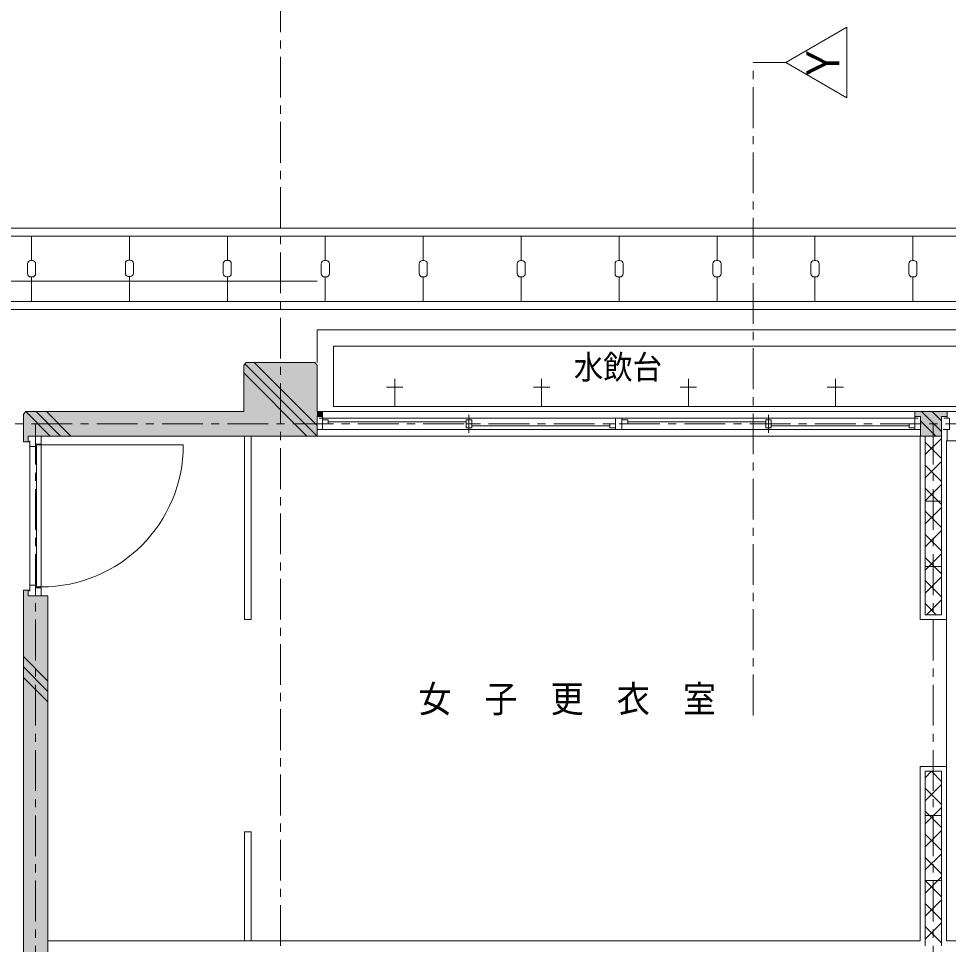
# Model space of a CAD drawing. Units: millimetres at full size, sheet at 1:50; details may follow other scales. Extents: x -19525 to 20275, y -14100 to 14100.
# Drawn here: x -6229 to -532, y 2122 to 7796 of the extents above; entities that cross this region are included whole.
import ezdxf
from ezdxf.enums import TextEntityAlignment as Align

# ---------------------------------------------------------------- set-up
doc = ezdxf.new("R2010")
doc.units = ezdxf.units.MM
doc.header["$LTSCALE"] = 50
doc.linetypes.add('CHAIN1', pattern=[8, 5, -1, 1, -1])
for name, color, linetype, lineweight in [('0-0_基準線･符号', 7, 'CHAIN1', 9), ('0-2_寸法線･文字', 7, 'Continuous', 9), ('0-3_躯体', 3, 'Continuous', 18), ('0-4_CB', 7, 'Continuous', 9), ('0-5_木', 3, 'Continuous', 18), ('0-6_文字', 3, 'Continuous', 18), ('0-7_建具', 7, 'Continuous', 9), ('0-8_仕上(太)', 3, 'Continuous', 18), ('0-9_仕上(中)', 7, 'Continuous', 9), ('0-E_ハッチ', 4, 'Continuous', 9), ('0-F_その他', 4, 'Continuous', 9)]:
    doc.layers.add(name, color=color, linetype=linetype, lineweight=lineweight)
doc.styles.add('ＭＳ ゴシック', font='')
doc.styles.get('ＭＳ ゴシック').set_extended_font_data('MS Gothic')

msp = doc.modelspace()

# ---------------------------------------------------------------- linework, layer by layer
at = {"layer": '0-0_基準線･符号'}
for p, q in [((-4625, 11562.5), (-4625, -9937.5)), ((19700, 5312.5), (-19450, 5312.5)), ((-6125, 5312.5), (-6125, -1187.5)), ((-625, 5312.5), (-625, -1187.5))]:
    msp.add_line(p, q, dxfattribs=at)
at = {"layer": '0-2_寸法線･文字'}
msp.add_line((-4400, 5687.5), (-4400, 5887.5), dxfattribs=at)
at = {"layer": '0-3_躯体'}
for p, q in [((-4850, 5672.5), (-4835, 5687.5)), ((-4850, 5672.5), (-4850, 5387.5)), ((-4415, 5687.5), (-4835, 5687.5)), ((-4415, 5687.5), (-4400, 5672.5)), ((-4400, 5672.5), (-4400, 5387.5)), ((-6200, 5372.5), (-6185, 5387.5)), ((-6200, 5372.5), (-6200, 5202.5)), ((-6185, 5387.5), (-4850, 5387.5)), ((-4367.5, 5387.5), (-4400, 5387.5)), ((-4367.5, 5357.5), (-4400, 5357.5)), ((-4400, 5357.5), (-4400, 5237.5)), ((-4367.5, 5387.5), (-4367.5, 5347.5)), ((-737.5, 5387.5), (-737.5, 5347.5)), ((-540, 5387.5), (-737.5, 5387.5)), ((-737.5, 5357.5), (-702.5, 5357.5)), ((-702.5, 5357.5), (-702.5, 5237.5)), ((-540, 5387.5), (-540, 5347.5)), ((-6200, 5202.5), (-6160, 5202.5)), ((-6090, 5207.5), (-6090, 5237.5)), ((-4400, 5237.5), (-6050, 5237.5)), ((-6200, 4292.5), (-6160, 4292.5)), ((-6200, -167.5), (-6200, 4292.5)), ((-6170, 4292.5), (-6170, 4257.5)), ((-6090, 4287.5), (-6090, 4257.5)), ((-6170, 4257.5), (-6050, 4257.5)), ((-6050, -132.5), (-6050, 4257.5))]:
    msp.add_line(p, q, dxfattribs=at)
for points in [[(-540, 5357.5), (-575, 5357.5), (-575, 5237.5)], [(-6170, 5202.5), (-6170, 5237.5), (-6050, 5237.5)], [(-575, 5237.5), (-594.85, 5237.5), (-702.5, 5237.5)]]:
    msp.add_lwpolyline(points, dxfattribs=at)
at = {"layer": '0-4_CB'}
for p, q in [((-675, 5237.5), (-675, 4142.5)), ((-575, 4837.5), (-675, 4837.5)), ((-575, 4437.5), (-675, 4437.5)), ((-675, 3182.5), (-675, 2112.5)), ((-575, 3182.5), (-675, 3182.5)), ((-575, 3182.5), (-575, 2112.5)), ((-575, 2912.5), (-675, 2912.5)), ((-575, 2512.5), (-675, 2512.5))]:
    msp.add_line(p, q, dxfattribs=at)
msp.add_lwpolyline([(-575, 5237.5), (-575, 4142.5), (-675, 4142.5)], dxfattribs=at)
at = {"layer": '0-5_木'}
for p, q in [((-4845, 5237.5), (-4845, 4112.5)), ((-4805, 5237.5), (-4805, 4112.5)), ((-4845, 4112.5), (-4805, 4112.5)), ((-4845, 2142.5), (-4845, 2812.5)), ((-4845, 2812.5), (-4805, 2812.5)), ((-4805, 2142.5), (-4805, 2812.5))]:
    msp.add_line(p, q, dxfattribs=at)
at = {"layer": '0-6_文字'}
for p, q in [((-1153.9, 7744.12), (-1528.9, 7527.62)), ((-1153.9, 7311.11), (-1153.9, 7744.12)), ((-1528.9, 7527.62), (-1153.9, 7311.11))]:
    msp.add_line(p, q, dxfattribs=at)
at = {"layer": '0-6_文字', "linetype": 'CHAIN1'}
for p, q in [((-1728.9, 3525.4), (-1728.9, 7527.62)), ((-1728.9, 7527.62), (-1528.9, 7527.62))]:
    msp.add_line(p, q, dxfattribs=at)
at = {"layer": '0-7_建具', "color": 4}
for p, q in [((-737.5, 5387.5), (-4367.5, 5387.5)), ((-540, 5387.5), (90, 5387.5)), ((-2587.5, 5347.5), (-4352.5, 5347.5)), ((-752.5, 5347.5), (-2517.5, 5347.5)), ((-4352.5, 5277.5), (-2572.5, 5277.5)), ((-2517.5, 5277.5), (-752.5, 5277.5)), ((-702.5, 5237.5), (-4400, 5237.5)), ((90, 5207.5), (-540, 5207.5)), ((-6160, 5172.5), (-6160, 4322.5)), ((-6090, 5182.5), (-5220, 5182.5))]:
    msp.add_line(p, q, dxfattribs=at)
at = {"layer": '0-7_建具'}
for p, q in [((-3470, 5257.5), (-3470, 5367.5)), ((-1635, 5257.5), (-1635, 5367.5)), ((-4387.5, 5347.5), (-4352.5, 5347.5)), ((-4367.5, 5277.5), (-4367.5, 5347.5)), ((-4332.5, 5324.5), (-3487, 5324.5)), ((-3487, 5312.5), (-3453, 5312.5)), ((-3453, 5300.5), (-2607.5, 5300.5)), ((-2552.5, 5347.5), (-2587.5, 5347.5)), ((-2572.5, 5277.5), (-2572.5, 5347.5)), ((-2552.5, 5347.5), (-2517.5, 5347.5)), ((-2532.5, 5277.5), (-2532.5, 5347.5)), ((-2497.5, 5324.5), (-1652, 5324.5)), ((-1652, 5312.5), (-1618, 5312.5)), ((-1618, 5300.5), (-772.5, 5300.5)), ((-717.5, 5347.5), (-752.5, 5347.5)), ((-737.5, 5277.5), (-737.5, 5347.5)), ((-4387.5, 5277.5), (-4400, 5277.5)), ((-4387.5, 5277.5), (-4352.5, 5277.5)), ((-2552.5, 5277.5), (-2587.5, 5277.5)), ((-2552.5, 5277.5), (-2517.5, 5277.5)), ((-717.5, 5277.5), (-752.5, 5277.5)), ((-717.5, 5277.5), (-702.5, 5277.5)), ((-540, 5277.5), (-565, 5277.5)), ((-6090, 5182.5), (-6120, 5182.5)), ((-6120, 5182.5), (-6120, 4312.5)), ((-6090, 5182.5), (-6090, 4312.5)), ((-6090, 4312.5), (-6120, 4312.5))]:
    msp.add_line(p, q, dxfattribs=at)
for points in [[(-4367.5, 5312.5), (-4332.5, 5312.5), (-4332.5, 5336.5), (-4367.5, 5336.5)], [(-2572.5, 5312.5), (-2607.5, 5312.5), (-2607.5, 5288.5), (-2572.5, 5288.5)], [(-2532.5, 5312.5), (-2497.5, 5312.5), (-2497.5, 5336.5), (-2532.5, 5336.5)], [(-737.5, 5312.5), (-772.5, 5312.5), (-772.5, 5288.5), (-737.5, 5288.5)], [(-560, 5347.5), (-525, 5347.5), (-525, 5277.5), (-560, 5277.5)], [(-6090, 5207.5), (-6090, 5187.5), (-6125, 5187.5), (-6125, 5172.5), (-6160, 5172.5), (-6160, 5207.5)], [(-6090, 4287.5), (-6090, 4307.5), (-6125, 4307.5), (-6125, 4322.5), (-6160, 4322.5), (-6160, 4287.5)]]:
    msp.add_lwpolyline(points, dxfattribs=at)
for points in [[(-3487, 5288.5), (-3453, 5288.5), (-3453, 5336.5), (-3487, 5336.5)], [(-1652, 5288.5), (-1618, 5288.5), (-1618, 5336.5), (-1652, 5336.5)]]:
    msp.add_lwpolyline(points, close=True, dxfattribs=at)
at = {"layer": '0-7_建具', "color": 4}
msp.add_arc((-6090, 5182.5), 870, 270, 0, dxfattribs=at)
at = {"layer": '0-8_仕上(太)'}
msp.add_line((-545, 4112.5), (-545, 3212.5), dxfattribs=at)
at = {"layer": '0-9_仕上(中)'}
for p, q in [((150, 5887.5), (-4400, 5887.5)), ((50, 5787.5), (-4300, 5787.5)), ((-4300, 5417.5), (-4300, 5787.5)), ((-3925, 5417.5), (-3925, 5587.5)), ((-3025, 5417.5), (-3025, 5587.5)), ((-2125, 5417.5), (-2125, 5587.5)), ((-1225, 5417.5), (-1225, 5587.5)), ((-3875, 5537.5), (-3975, 5537.5)), ((-2975, 5537.5), (-3075, 5537.5)), ((-2075, 5537.5), (-2175, 5537.5)), ((-1175, 5537.5), (-1275, 5537.5)), ((50, 5417.5), (-4300, 5417.5))]:
    msp.add_line(p, q, dxfattribs=at)
at = {"layer": '0-9_仕上(中)', "color": 3, "lineweight": 18}
for p, q in [((-540, 5207.5), (-540, 5277.5)), ((-705, 5237.5), (-705, 4112.5)), ((-540, 5207.5), (-545, 5207.5)), ((-545, 5207.5), (-545, 4112.5)), ((-545, 4112.5), (-705, 4112.5)), ((-545, 3212.5), (-545, 2142.5)), ((-6050, 2142.5), (-705, 2142.5)), ((-545, 2142.5), (1570, 2142.5))]:
    msp.add_line(p, q, dxfattribs=at)
msp.add_lwpolyline([(-545, 3212.5), (-705, 3212.5), (-705, 2142.5)], dxfattribs=at)
at = {"layer": '0-E_ハッチ'}
for p, q in [((-4842.5, 5680), (-4400, 5237.5)), ((-4786.36, 5687.5), (-4400, 5301.14)), ((-4850, 5623.86), (-4463.64, 5237.5)), ((-6185.8, 5387.5), (-6035.8, 5237.5)), ((-6122.16, 5387.5), (-5972.16, 5237.5)), ((-6058.52, 5387.5), (-5908.52, 5237.5)), ((-696.44, 5387.5), (-575, 5266.06)), ((-632.8, 5387.5), (-575, 5329.7)), ((-702.5, 5329.92), (-610.08, 5237.5)), ((-675, 5123.28), (-575, 5223.28)), ((-675, 5200.48), (-575, 5100.48)), ((-675, 4981.85), (-575, 5081.85)), ((-675, 5059.06), (-575, 4959.06)), ((-675, 4840.43), (-575, 4940.43)), ((-675, 4917.64), (-575, 4817.64)), ((-675, 4699.01), (-575, 4799.01)), ((-675, 4776.22), (-575, 4676.22)), ((-675, 4557.59), (-575, 4657.59)), ((-675, 4634.8), (-575, 4534.8)), ((-675, 4416.17), (-575, 4516.17)), ((-675, 4493.38), (-575, 4393.38)), ((-675, 4274.75), (-575, 4374.75)), ((-675, 4351.96), (-575, 4251.96)), ((-665.83, 4142.5), (-575, 4233.33)), ((-675, 4210.53), (-606.97, 4142.5)), ((-6200, 3885.69), (-6050, 3735.69)), ((-6200, 3822.05), (-6050, 3672.05)), ((-6200, 3758.41), (-6050, 3608.41)), ((-675, 3143.38), (-635.88, 3182.5)), ((-636.92, 3182.5), (-575, 3120.58)), ((-675, 3001.96), (-575, 3101.96)), ((-675, 3079.16), (-575, 2979.16)), ((-675, 2860.53), (-575, 2960.53)), ((-675, 2937.74), (-575, 2837.74)), ((-675, 2719.11), (-575, 2819.11)), ((-675, 2796.32), (-575, 2696.32)), ((-675, 2577.69), (-575, 2677.69)), ((-675, 2654.9), (-575, 2554.9)), ((-675, 2436.27), (-575, 2536.27)), ((-675, 2513.48), (-575, 2413.48)), ((-675, 2294.85), (-575, 2394.85)), ((-675, 2372.06), (-575, 2272.06)), ((-675, 2153.43), (-575, 2253.43)), ((-675, 2230.63), (-575, 2130.63))]:
    msp.add_line(p, q, dxfattribs=at)
at = {"layer": '0-F_その他', "color": 7}
for p, q in [((450, 6512.5), (-16450, 6512.5)), ((-6150.18, 6462.5), (-6150.18, 6312.5)), ((-5550.18, 6462.5), (-5550.18, 6312.5)), ((-4950.18, 6462.5), (-4950.18, 6312.5)), ((-4350.18, 6462.5), (-4350.18, 6312.5)), ((-4350, 6462.5), (-4350, 6312.5)), ((-6150, 6212.5), (-6150, 6062.5)), ((-5550, 6212.5), (-5550, 6062.5)), ((-4950, 6212.5), (-4950, 6062.5)), ((-4350, 6212.5), (-4350, 6062.5)), ((-4400, 6187.5), (-19450, 6187.5)), ((17200, 6012.5), (-16450, 6012.5))]:
    msp.add_line(p, q, dxfattribs=at)
at = {"layer": '0-F_その他'}
for p, q in [((450, 6462.5), (-16450, 6462.5)), ((-3750, 6462.5), (-3750, 6312.5)), ((-3150, 6462.5), (-3150, 6312.5)), ((-2550, 6462.5), (-2550, 6312.5)), ((-1950, 6462.5), (-1950, 6312.5)), ((-1350, 6462.5), (-1350, 6312.5)), ((-750, 6462.5), (-750, 6312.5)), ((-6175, 6292.5), (-6175, 6232.5)), ((-6155, 6312.5), (-6145, 6312.5)), ((-6125, 6292.5), (-6125, 6232.5)), ((-5575.21, 6295.07), (-5575.21, 6235.07)), ((-5555.21, 6315.07), (-5545.21, 6315.07)), ((-5525.21, 6295.07), (-5525.21, 6235.07)), ((-4975.81, 6293.98), (-4975.81, 6233.98)), ((-4955.81, 6313.98), (-4945.81, 6313.98)), ((-4925.81, 6293.98), (-4925.81, 6233.98)), ((-4375, 6292.5), (-4375, 6232.5)), ((-4355, 6312.5), (-4345, 6312.5)), ((-4325, 6292.5), (-4325, 6232.5)), ((-3775, 6292.5), (-3775, 6232.5)), ((-3755, 6312.5), (-3745, 6312.5)), ((-3725, 6292.5), (-3725, 6232.5)), ((-3175, 6292.5), (-3175, 6232.5)), ((-3155, 6312.5), (-3145, 6312.5)), ((-3125, 6292.5), (-3125, 6232.5)), ((-2575, 6292.5), (-2575, 6232.5)), ((-2555, 6312.5), (-2545, 6312.5)), ((-2525, 6292.5), (-2525, 6232.5)), ((-1975, 6292.5), (-1975, 6232.5)), ((-1955, 6312.5), (-1945, 6312.5)), ((-1925, 6292.5), (-1925, 6232.5)), ((-1375, 6292.5), (-1375, 6232.5)), ((-1355, 6312.5), (-1345, 6312.5)), ((-1325, 6292.5), (-1325, 6232.5)), ((-775, 6292.5), (-775, 6232.5)), ((-755, 6312.5), (-745, 6312.5)), ((-725, 6292.5), (-725, 6232.5)), ((-6145, 6212.5), (-6155, 6212.5)), ((-5545.21, 6215.07), (-5555.21, 6215.07)), ((-4945.81, 6213.98), (-4955.81, 6213.98)), ((-4345, 6212.5), (-4355, 6212.5)), ((-3745, 6212.5), (-3755, 6212.5)), ((-3750, 6212.5), (-3750, 6062.5)), ((-3145, 6212.5), (-3155, 6212.5)), ((-3150, 6212.5), (-3150, 6062.5)), ((-2545, 6212.5), (-2555, 6212.5)), ((-2550, 6212.5), (-2550, 6062.5)), ((-1945, 6212.5), (-1955, 6212.5)), ((-1950, 6212.5), (-1950, 6062.5)), ((-1345, 6212.5), (-1355, 6212.5)), ((-1350, 6212.5), (-1350, 6062.5)), ((-745, 6212.5), (-755, 6212.5)), ((-750, 6212.5), (-750, 6062.5)), ((450, 6062.5), (-16450, 6062.5))]:
    msp.add_line(p, q, dxfattribs=at)
at = {"layer": '0-F_その他', "color": 7}
for centre in [(-6155, 6292.5), (-5555.21, 6295.07), (-4955.81, 6293.98), (-4355, 6292.5), (-3755, 6292.5)]:
    msp.add_arc(centre, 20, 90, 180, dxfattribs=at)
at = {"layer": '0-F_その他'}
for centre, start, end in [((-6145, 6292.5), 0, 90), ((-5545.21, 6295.07), 0, 90), ((-4945.81, 6293.98), 0, 90), ((-4345, 6292.5), 0, 90), ((-3745, 6292.5), 0, 90), ((-3155, 6292.5), 90, 180), ((-3145, 6292.5), 0, 90), ((-2555, 6292.5), 90, 180), ((-2545, 6292.5), 0, 90), ((-1955, 6292.5), 90, 180), ((-1945, 6292.5), 0, 90), ((-1355, 6292.5), 90, 180), ((-1345, 6292.5), 0, 90), ((-755, 6292.5), 90, 180), ((-745, 6292.5), 0, 90), ((-6155, 6232.5), 180, 270), ((-6145, 6232.5), 270, 0), ((-5555.21, 6235.07), 180, 270), ((-5545.21, 6235.07), 270, 0), ((-4955.81, 6233.98), 180, 270), ((-4945.81, 6233.98), 270, 0), ((-4355, 6232.5), 180, 270), ((-4345, 6232.5), 270, 0), ((-3755, 6232.5), 180, 270), ((-3745, 6232.5), 270, 0), ((-3155, 6232.5), 180, 270), ((-3145, 6232.5), 270, 0), ((-2555, 6232.5), 180, 270), ((-2545, 6232.5), 270, 0), ((-1955, 6232.5), 180, 270), ((-1945, 6232.5), 270, 0), ((-1355, 6232.5), 180, 270), ((-1345, 6232.5), 270, 0), ((-755, 6232.5), 180, 270), ((-745, 6232.5), 270, 0)]:
    msp.add_arc(centre, 20, start, end, dxfattribs=at)
at = {"layer": '0-F_その他', "color": 253}
for points in [[(-4400, 5357.5), (-4835, 5687.5), (-4850, 5672.5)], [(-4400, 5357.5), (-4850, 5672.5), (-4850, 5387.5)], [(-4400, 5357.5), (-4415, 5687.5), (-4835, 5687.5)], [(-4400, 5357.5), (-4400, 5672.5), (-4415, 5687.5)], [(-6185, 5387.5), (-6200, 5372.5), (-6200, 5202.5)], [(-6185, 5387.5), (-6200, 5202.5), (-6170, 5202.5)], [(-6185, 5387.5), (-6170, 5202.5), (-6170, 5237.5)], [(-6185, 5387.5), (-6170, 5237.5), (-4850, 5237.5)], [(-6185, 5387.5), (-4850, 5237.5), (-4850, 5387.5)], [(-4400, 5357.5), (-4850, 5387.5), (-4850, 5237.5)], [(-4850, 5237.5), (-4400, 5237.5), (-4400, 5357.5)], [(-4400, 5357.5), (-4367.5, 5357.5), (-4367.5, 5387.5)], [(-4400, 5357.5), (-4367.5, 5387.5), (-4400, 5387.5)], [(-540, 5357.5), (-540, 5387.5), (-737.5, 5387.5)], [(-540, 5357.5), (-737.5, 5387.5), (-737.5, 5357.5)], [(-702.5, 5357.5), (-702.5, 5237.5), (-575, 5237.5)], [(-702.5, 5357.5), (-575, 5237.5), (-575, 5357.5)], [(-6170, 4292.5), (-6200, 4292.5), (-6200, -167.5)], [(-6170, 4292.5), (-6200, -167.5), (-6170, -167.5)], [(-6170, -132.5), (-6050, -132.5), (-6050, 4257.5)], [(-6170, -132.5), (-6050, 4257.5), (-6170, 4257.5)]]:
    msp.add_solid(points, dxfattribs=at)

# ---------------------------------------------------------------- texts
at = {"layer": '0-6_文字', "color": 2, "style": 'ＭＳ ゴシック', "width": 0.9}
msp.add_text('Ｙ', height=201.6, rotation=90, dxfattribs=at).set_placement((-1140.84, 7398.94), align=Align.BOTTOM_LEFT)
at = {"layer": '0-6_文字', "style": 'ＭＳ ゴシック', "width": 0.9}
msp.add_text('水飲台', height=146.6, dxfattribs=at).set_placement((-2827.3, 5542.11), align=Align.BOTTOM_LEFT)
at = {"layer": '0-6_文字', "color": 2, "style": 'ＭＳ ゴシック', "width": 0.9}
msp.add_text('女\u3000子\u3000更\u3000衣\u3000室', height=165, dxfattribs=at).set_placement((-3779.48, 3494.38), align=Align.BOTTOM_LEFT)

doc.saveas('drawing.dxf')
